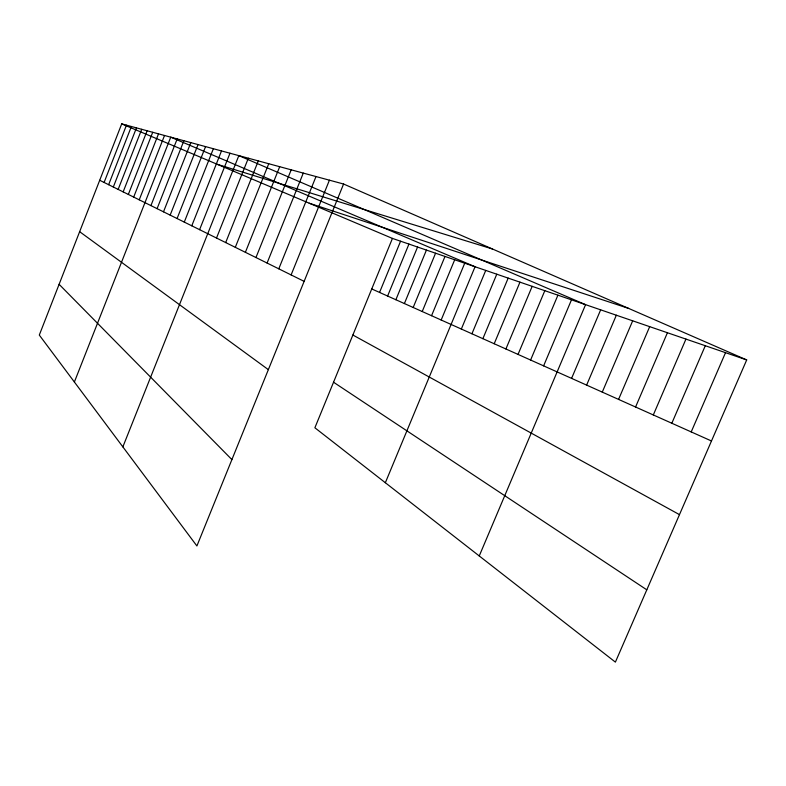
<?xml version="1.0" encoding="UTF-8"?>
<svg xmlns="http://www.w3.org/2000/svg" width="786" height="786" viewBox="0 0 786 786"><rect width="100%" height="100%" fill="white"/><g stroke="black" fill="none" stroke-linecap="round" stroke-linejoin="round"><path stroke-width="1.18" d="M343.58 184.022L121.712 123.883L39.3 335.072L196.903 545.965L343.58 184.022L746.7 359.929L615.389 662.117L314.881 427.781L392.44 238.413L746.7 359.929M104.096 182.46L126.477 125.171M108.635 184.7L131.39 126.497M113.322 187.019L136.459 127.872M118.155 189.406L141.696 129.297M123.156 191.882L147.12 130.761M128.334 194.437L152.72 132.284M133.689 197.08L158.517 133.856M139.23 199.821L164.52 135.487M74.385 382.016L170.739 137.167L475.058 266.749L385.346 482.732M150.922 205.608L177.194 138.916M157.092 208.654L183.885 140.733M163.498 211.827L190.831 142.62M170.159 215.118L198.052 144.575M177.076 218.537L205.559 146.609M184.278 222.104L213.37 148.721M191.774 225.808L221.505 150.932M199.595 229.669L229.984 153.231M122.862 446.88L238.826 155.628L585.58 304.663L479.244 555.957M216.514 238.03L248.347 158.202M225.69 242.569L258.309 160.904M235.299 247.325L268.743 163.734M245.379 252.306L279.698 166.701M255.961 257.543L291.193 169.825M267.083 263.035L303.278 173.097M278.784 268.822L316.001 176.545M291.115 274.923L329.422 180.181M379.559 292.441L400.575 241.204M387.606 296.037L408.946 244.073M395.879 299.741L417.562 247.03M404.397 303.553L426.434 250.076M413.181 307.483L435.572 253.21M422.22 311.531L444.994 256.442M431.553 315.707L454.701 259.773M441.172 320.01L464.723 263.202M461.343 329.039L485.738 270.413M471.934 333.775L496.772 274.196M482.879 338.678L508.178 278.106M494.198 343.747L519.968 282.154M505.909 348.984L532.171 286.34M518.033 354.407L544.816 290.682M530.599 360.037L557.913 295.172M543.617 365.863L571.491 299.83M571.589 378.38L600.661 309.831M586.621 385.111L616.342 315.215M602.273 392.116L632.681 320.816M618.572 399.406L649.688 326.652M635.569 407.01L667.432 332.733M653.313 414.949L685.952 339.09M671.833 423.241L705.297 345.722M691.208 431.917L725.527 352.668M217.349 164.333L492.468 248.995M309.173 203.191L628.623 308.407M121.712 123.883L392.44 238.413M371.749 288.943L711.477 440.985M99.704 180.279L304.133 281.359M352.875 335.023L679.477 514.634M333.539 382.222L646.799 589.824M79.641 231.683L268.36 369.646M59.107 284.316L231.899 459.604"/></g></svg>
